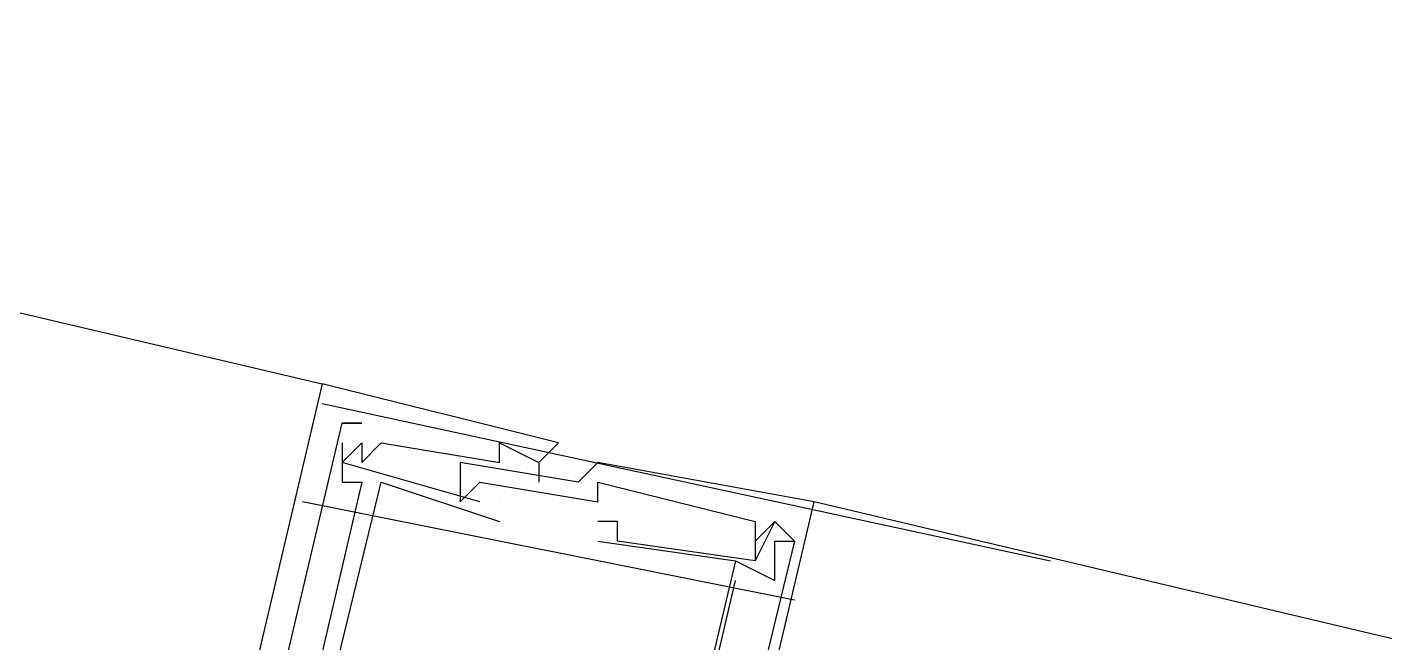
# Model space of a CAD drawing. Header units: feet. Extents: x -84 to 198, y -22 to 181.
# Drawn here: x 77.093 to 78.013, y 17.535 to 17.953 of the extents above; entities that cross this region are included whole.
import ezdxf

# ---------------------------------------------------------------- set-up
doc = ezdxf.new("R2010")
doc.units = ezdxf.units.FT
doc.layers.add('A-LINEA', color=7, linetype='CONTINUOUS')

msp = doc.modelspace()

# ---------------------------------------------------------------- linework, layer by layer
at = {"layer": 'A-LINEA'}
for p, q in [((73.2, 18.6711), (77.2933, 17.7111)), ((77.2933, 17.7111), (77.2933, 17.7111)), ((77.2933, 17.7111), (77.2933, 17.7111)), ((77.2933, 17.7111), (77.2933, 17.7111)), ((77.2933, 17.6978), (77.7867, 17.5911)), ((77.3067, 17.6844), (77.32, 17.6844)), ((77.32, 17.6844), (77.3067, 17.6844)), ((77.3067, 17.6844), (77.3067, 17.6844)), ((77.3067, 17.6844), (77.32, 17.6844)), ((77.32, 17.6844), (77.3067, 17.6844)), ((77.3067, 17.6844), (77.3067, 17.6844)), ((77.3067, 17.6844), (77.32, 17.6844)), ((77.32, 17.6844), (77.3067, 17.6844)), ((77.3067, 17.6844), (77.3067, 17.6844)), ((77.32, 17.6844), (77.32, 17.6844)), ((77.32, 17.6844), (77.32, 17.6844)), ((77.32, 17.6844), (77.32, 17.6844)), ((77.32, 17.6844), (77.32, 17.6844)), ((77.32, 17.6844), (77.32, 17.6844)), ((77.32, 17.6844), (77.32, 17.6844)), ((77.3067, 17.6711), (77.3067, 17.6711)), ((77.3067, 17.6711), (77.3067, 17.6711)), ((77.3067, 17.6711), (77.3067, 17.6711)), ((77.32, 17.6711), (77.32, 17.6711)), ((77.32, 17.6711), (77.32, 17.6711)), ((77.32, 17.6711), (77.32, 17.6711)), ((77.32, 17.6711), (77.32, 17.6711)), ((77.32, 17.6711), (77.32, 17.6711)), ((77.32, 17.6711), (77.32, 17.6711)), ((77.3333, 17.6711), (77.3333, 17.6711)), ((77.3333, 17.6711), (77.3333, 17.6711)), ((77.3333, 17.6711), (77.3333, 17.6711)), ((77.4133, 17.6711), (77.4133, 17.6711)), ((77.4133, 17.6711), (77.4133, 17.6711)), ((77.4133, 17.6711), (77.4133, 17.6711)), ((77.4533, 17.6711), (77.4533, 17.6711)), ((77.4533, 17.6711), (77.4533, 17.6711)), ((77.4533, 17.6711), (77.4533, 17.6711)), ((77.3067, 17.6578), (77.3067, 17.6578)), ((77.3067, 17.6578), (77.3067, 17.6578)), ((77.3067, 17.6578), (77.3067, 17.6578)), ((77.32, 17.6578), (77.32, 17.6578)), ((77.32, 17.6578), (77.32, 17.6578)), ((77.32, 17.6578), (77.32, 17.6578)), ((77.3867, 17.6578), (77.3867, 17.6578)), ((77.3867, 17.6578), (77.3867, 17.6578)), ((77.3867, 17.6578), (77.3867, 17.6578)), ((77.4133, 17.6578), (77.4133, 17.6578)), ((77.4133, 17.6578), (77.4133, 17.6578)), ((77.4133, 17.6578), (77.4133, 17.6578)), ((77.44, 17.6578), (77.44, 17.6578)), ((77.44, 17.6578), (77.44, 17.6578)), ((77.44, 17.6578), (77.44, 17.6578)), ((77.44, 17.6578), (77.44, 17.6578)), ((77.44, 17.6578), (77.44, 17.6578)), ((77.44, 17.6578), (77.44, 17.6578)), ((77.48, 17.6578), (77.48, 17.6578)), ((77.48, 17.6578), (77.48, 17.6578)), ((77.48, 17.6578), (77.48, 17.6578)), ((77.3067, 17.6444), (77.3067, 17.6444)), ((77.3067, 17.6444), (77.3067, 17.6444)), ((77.3067, 17.6444), (77.3067, 17.6444)), ((77.32, 17.6444), (77.32, 17.6444)), ((77.32, 17.6444), (77.32, 17.6444)), ((77.32, 17.6444), (77.32, 17.6444)), ((77.3333, 17.6444), (77.3333, 17.6444)), ((77.3333, 17.6444), (77.3333, 17.6444)), ((77.3333, 17.6444), (77.3333, 17.6444)), ((77.3867, 17.6444), (77.3867, 17.6444)), ((77.3867, 17.6444), (77.3867, 17.6444)), ((77.3867, 17.6444), (77.3867, 17.6444)), ((77.3867, 17.6444), (77.3867, 17.6444)), ((77.3867, 17.6444), (77.3867, 17.6444)), ((77.3867, 17.6444), (77.3867, 17.6444)), ((77.4, 17.6444), (77.4, 17.6444)), ((77.4, 17.6444), (77.4, 17.6444)), ((77.4, 17.6444), (77.4, 17.6444)), ((77.44, 17.6444), (77.44, 17.6444)), ((77.44, 17.6444), (77.44, 17.6444)), ((77.44, 17.6444), (77.44, 17.6444)), ((77.4667, 17.6444), (77.4667, 17.6444)), ((77.4667, 17.6444), (77.4667, 17.6444)), ((77.4667, 17.6444), (77.4667, 17.6444)), ((77.48, 17.6444), (77.48, 17.6444)), ((77.48, 17.6444), (77.48, 17.6444)), ((77.48, 17.6444), (77.48, 17.6444)), ((77.6133, 17.5644), (77.28, 17.6311)), ((77.3867, 17.6311), (77.3867, 17.6311)), ((77.3867, 17.6311), (77.3867, 17.6311)), ((77.3867, 17.6311), (77.3867, 17.6311)), ((77.4, 17.6311), (77.4, 17.6311)), ((77.4, 17.6311), (77.4, 17.6311)), ((77.4, 17.6311), (77.4, 17.6311)), ((77.4133, 17.6311), (77.4133, 17.6311)), ((77.4133, 17.6311), (77.4133, 17.6311)), ((77.4133, 17.6311), (77.4133, 17.6311)), ((77.4133, 17.6311), (77.4133, 17.6311)), ((77.4133, 17.6311), (77.4133, 17.6311)), ((77.4133, 17.6311), (77.4133, 17.6311)), ((77.48, 17.6311), (77.48, 17.6311)), ((77.48, 17.6311), (77.48, 17.6311)), ((77.48, 17.6311), (77.48, 17.6311)), ((77.6267, 17.6311), (77.6267, 17.6311)), ((77.6267, 17.6311), (77.6267, 17.6311)), ((86.2133, 15.5911), (77.6267, 17.6311)), ((77.6267, 17.6311), (77.6267, 17.6311)), ((77.4133, 17.6178), (77.4133, 17.6178)), ((77.4133, 17.6178), (77.4133, 17.6178)), ((77.4133, 17.6178), (77.4133, 17.6178)), ((77.48, 17.6178), (77.48, 17.6178)), ((77.48, 17.6178), (77.48, 17.6178)), ((77.48, 17.6178), (77.48, 17.6178)), ((77.4933, 17.6178), (77.4933, 17.6178)), ((77.4933, 17.6178), (77.4933, 17.6178)), ((77.4933, 17.6178), (77.4933, 17.6178)), ((77.5867, 17.6178), (77.5867, 17.6178)), ((77.5867, 17.6178), (77.5867, 17.6178)), ((77.5867, 17.6178), (77.5867, 17.6178)), ((77.6, 17.6178), (77.6, 17.6178)), ((77.6, 17.6178), (77.6, 17.6178)), ((77.6, 17.6178), (77.6, 17.6178)), ((77.6, 17.6178), (77.6, 17.6178)), ((77.6, 17.6178), (77.6, 17.6178)), ((77.6, 17.6178), (77.6, 17.6178)), ((77.48, 17.6044), (77.48, 17.6044)), ((77.48, 17.6044), (77.48, 17.6044)), ((77.48, 17.6044), (77.48, 17.6044)), ((77.4933, 17.6044), (77.4933, 17.6044)), ((77.4933, 17.6044), (77.4933, 17.6044)), ((77.4933, 17.6044), (77.4933, 17.6044)), ((77.5867, 17.6044), (77.5867, 17.6044)), ((77.5867, 17.6044), (77.5867, 17.6044)), ((77.5867, 17.6044), (77.5867, 17.6044)), ((77.5867, 17.6044), (77.5867, 17.6044)), ((77.5867, 17.6044), (77.5867, 17.6044)), ((77.5867, 17.6044), (77.5867, 17.6044)), ((77.6, 17.6044), (77.6, 17.6044)), ((77.6, 17.6044), (77.6, 17.6044)), ((77.6, 17.6044), (77.6, 17.6044)), ((77.6, 17.6044), (77.6, 17.6044)), ((77.6, 17.6044), (77.6, 17.6044)), ((77.6, 17.6044), (77.6, 17.6044)), ((77.6133, 17.6044), (77.6133, 17.6044)), ((77.6133, 17.6044), (77.6133, 17.6044)), ((77.6133, 17.6044), (77.6133, 17.6044)), ((77.6133, 17.6044), (77.6133, 17.6044)), ((77.6133, 17.6044), (77.6133, 17.6044)), ((77.6133, 17.6044), (77.6133, 17.6044)), ((77.5733, 17.5911), (77.5733, 17.5911)), ((77.5733, 17.5911), (77.5733, 17.5911)), ((77.5733, 17.5911), (77.5733, 17.5911)), ((77.5733, 17.5911), (77.5733, 17.5911)), ((77.5733, 17.5911), (77.5733, 17.5911)), ((77.5733, 17.5911), (77.5733, 17.5911)), ((77.5867, 17.5911), (77.5867, 17.5911)), ((77.5867, 17.5911), (77.5867, 17.5911)), ((77.5867, 17.5911), (77.5867, 17.5911)), ((77.5867, 17.5911), (77.5867, 17.5911)), ((77.5867, 17.5911), (77.5867, 17.5911)), ((77.5867, 17.5911), (77.5867, 17.5911)), ((77.5733, 17.5778), (77.5733, 17.5778)), ((77.5733, 17.5778), (77.5733, 17.5778)), ((77.5733, 17.5778), (77.5733, 17.5778)), ((77.6, 17.5778), (77.6, 17.5778)), ((77.6, 17.5778), (77.6, 17.5778)), ((77.6, 17.5778), (77.6, 17.5778))]:
    msp.add_line(p, q, dxfattribs=at)
for points in [[(77.44, 17.6578), (77.4533, 17.6711), (77.2933, 17.7111), (77.1333, 17.0311), (77.1467, 17.0311), (77.1467, 17.0444)], [(77.44, 17.6578), (77.4533, 17.6711), (77.2933, 17.7111), (77.1333, 17.0311), (77.1467, 17.0311), (77.1467, 17.0444)], [(77.44, 17.6578), (77.4533, 17.6711), (77.2933, 17.7111), (77.1333, 17.0311), (77.1467, 17.0311), (77.1467, 17.0444)], [(77.2133, 17.1111), (77.2267, 17.1244), (77.1733, 17.1378), (77.1867, 17.2311), (77.2133, 17.2178), (77.2267, 17.2311), (77.2133, 17.2311), (77.2, 17.2311), (77.3067, 17.6844)], [(77.2133, 17.1111), (77.2267, 17.1244), (77.1733, 17.1378), (77.1867, 17.2311), (77.2133, 17.2178), (77.2267, 17.2311), (77.2133, 17.2311), (77.2, 17.2311), (77.3067, 17.6844)], [(77.2133, 17.1111), (77.2267, 17.1244), (77.1733, 17.1378), (77.1867, 17.2311), (77.2133, 17.2178), (77.2267, 17.2311), (77.2133, 17.2311), (77.2, 17.2311), (77.3067, 17.6844)], [(77.3067, 17.6711), (77.3067, 17.6444), (77.32, 17.6444), (77.2267, 17.2444), (77.2133, 17.2444), (77.2, 17.2311)], [(77.3067, 17.6711), (77.3067, 17.6444), (77.32, 17.6444), (77.2267, 17.2444), (77.2133, 17.2444), (77.2, 17.2311)], [(77.3067, 17.6711), (77.3067, 17.6444), (77.32, 17.6444), (77.2267, 17.2444), (77.2133, 17.2444), (77.2, 17.2311)], [(77.4, 17.6311), (77.3067, 17.6578), (77.32, 17.6711)], [(77.4, 17.6311), (77.3067, 17.6578), (77.32, 17.6711)], [(77.4, 17.6311), (77.3067, 17.6578), (77.32, 17.6711)], [(77.32, 17.6711), (77.32, 17.6578), (77.3333, 17.6711), (77.4133, 17.6578), (77.4133, 17.6711), (77.44, 17.6578), (77.44, 17.6444)], [(77.32, 17.6711), (77.32, 17.6578), (77.3333, 17.6711), (77.4133, 17.6578), (77.4133, 17.6711), (77.44, 17.6578), (77.44, 17.6444)], [(77.32, 17.6711), (77.32, 17.6578), (77.3333, 17.6711), (77.4133, 17.6578), (77.4133, 17.6711), (77.44, 17.6578), (77.44, 17.6444)], [(77.4667, 16.9644), (77.4667, 16.9511), (77.6267, 17.6311), (77.48, 17.6578), (77.4667, 17.6444), (77.3867, 17.6578), (77.3867, 17.6444), (77.3867, 17.6311)], [(77.4667, 16.9644), (77.4667, 16.9511), (77.6267, 17.6311), (77.48, 17.6578), (77.4667, 17.6444), (77.3867, 17.6578), (77.3867, 17.6444), (77.3867, 17.6311)], [(77.4667, 16.9644), (77.4667, 16.9511), (77.6267, 17.6311), (77.48, 17.6578), (77.4667, 17.6444), (77.3867, 17.6578), (77.3867, 17.6444), (77.3867, 17.6311)], [(77.2933, 17.1111), (77.2933, 17.1244), (77.2933, 17.1244), (77.2133, 17.1511), (77.3333, 17.6444), (77.4133, 17.6178)], [(77.2933, 17.1111), (77.2933, 17.1244), (77.2933, 17.1244), (77.2133, 17.1511), (77.3333, 17.6444), (77.4133, 17.6178)], [(77.2933, 17.1111), (77.2933, 17.1244), (77.2933, 17.1244), (77.2133, 17.1511), (77.3333, 17.6444), (77.4133, 17.6178)], [(77.3867, 17.6311), (77.4, 17.6444), (77.48, 17.6311), (77.48, 17.6444), (77.5867, 17.6178), (77.5867, 17.6044), (77.5867, 17.5911)], [(77.3867, 17.6311), (77.4, 17.6444), (77.48, 17.6311), (77.48, 17.6444), (77.5867, 17.6178), (77.5867, 17.6044), (77.5867, 17.5911)], [(77.3867, 17.6311), (77.4, 17.6444), (77.48, 17.6311), (77.48, 17.6444), (77.5867, 17.6178), (77.5867, 17.6044), (77.5867, 17.5911)], [(77.6, 17.6178), (77.5867, 17.5911), (77.4933, 17.6044), (77.4933, 17.6178), (77.48, 17.6178)], [(77.6, 17.6178), (77.5867, 17.5911), (77.4933, 17.6044), (77.4933, 17.6178), (77.48, 17.6178)], [(77.6, 17.6178), (77.5867, 17.5911), (77.4933, 17.6044), (77.4933, 17.6178), (77.48, 17.6178)], [(77.5867, 17.6044), (77.6, 17.6178), (77.6133, 17.6044), (77.5067, 17.1644), (77.4933, 17.1644)], [(77.5867, 17.6044), (77.6, 17.6178), (77.6133, 17.6044), (77.5067, 17.1644), (77.4933, 17.1644)], [(77.5867, 17.6044), (77.6, 17.6178), (77.6133, 17.6044), (77.5067, 17.1644), (77.4933, 17.1644)], [(77.5733, 17.5911), (77.6, 17.5778), (77.6, 17.6044), (77.6133, 17.6044), (77.6, 17.6178)], [(77.5733, 17.5911), (77.6, 17.5778), (77.6, 17.6044), (77.6133, 17.6044), (77.6, 17.6178)], [(77.5733, 17.5911), (77.6, 17.5778), (77.6, 17.6044), (77.6133, 17.6044), (77.6, 17.6178)], [(77.48, 17.6044), (77.5733, 17.5911), (77.4533, 17.0844), (77.36, 17.1111), (77.36, 17.1111), (77.3733, 17.0978), (77.4533, 17.0844)], [(77.48, 17.6044), (77.5733, 17.5911), (77.4533, 17.0844), (77.36, 17.1111), (77.36, 17.1111), (77.3733, 17.0978), (77.4533, 17.0844)], [(77.48, 17.6044), (77.5733, 17.5911), (77.4533, 17.0844), (77.36, 17.1111), (77.36, 17.1111), (77.3733, 17.0978), (77.4533, 17.0844)], [(77.48, 17.0711), (77.4533, 17.0844), (77.48, 17.1778), (77.4933, 17.1778), (77.4933, 17.1644), (77.4933, 17.1778), (77.48, 17.1778), (77.5733, 17.5778)], [(77.48, 17.0711), (77.4533, 17.0844), (77.48, 17.1778), (77.4933, 17.1778), (77.4933, 17.1644), (77.4933, 17.1778), (77.48, 17.1778), (77.5733, 17.5778)], [(77.48, 17.0711), (77.4533, 17.0844), (77.48, 17.1778), (77.4933, 17.1778), (77.4933, 17.1644), (77.4933, 17.1778), (77.48, 17.1778), (77.5733, 17.5778)]]:
    msp.add_lwpolyline(points, dxfattribs=at)

doc.saveas('drawing.dxf')
